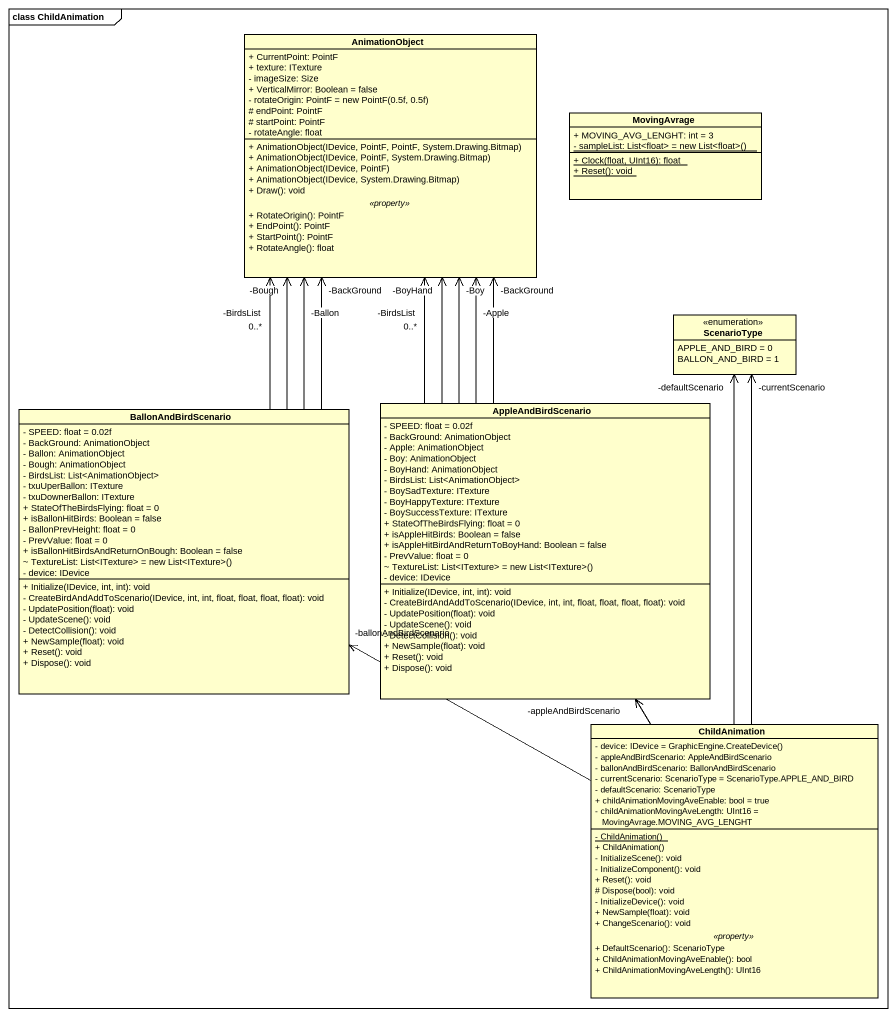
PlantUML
@startuml
mainframe class ChildAnimation
hide circle
hide empty members
skinparam classAttributeIconSize 0
class AnimationObject {
  + CurrentPoint: PointF
  + texture: ITexture
  - imageSize: Size
  + VerticalMirror: Boolean = false
  {field} - rotateOrigin: PointF = new PointF(0.5f, 0.5f)
  # endPoint: PointF
  # startPoint: PointF
  - rotateAngle: float
  --
  + AnimationObject(IDevice, PointF, PointF, System.Drawing.Bitmap)
  + AnimationObject(IDevice, PointF, System.Drawing.Bitmap)
  + AnimationObject(IDevice, PointF)
  + AnimationObject(IDevice, System.Drawing.Bitmap)
  + Draw(): void
  .. <<property>> ..
  + RotateOrigin(): PointF
  + EndPoint(): PointF
  + StartPoint(): PointF
  + RotateAngle(): float
}
class MovingAvrage {
  + MOVING_AVG_LENGHT: int = 3
  {static} {field} - sampleList: List<float> = new List<float>()
  {static} + Clock(float, UInt16): float
  {static} + Reset(): void
}
enum ScenarioType {
  APPLE_AND_BIRD = 0
  BALLON_AND_BIRD = 1
}
class AppleAndBirdScenario {
  - SPEED: float = 0.02f
  - BackGround: AnimationObject
  - Apple: AnimationObject
  - Boy: AnimationObject
  - BoyHand: AnimationObject
  - BirdsList: List<AnimationObject>
  - BoySadTexture: ITexture
  - BoyHappyTexture: ITexture
  - BoySuccessTexture: ITexture
  + StateOfTheBirdsFlying: float = 0
  + isAppleHitBirds: Boolean = false
  + isAppleHitBirdAndReturnToBoyHand: Boolean = false
  - PrevValue: float = 0
  {field} ~ TextureList: List<ITexture> = new List<ITexture>()
  - device: IDevice
  + Initialize(IDevice, int, int): void
  - CreateBirdAndAddToScenario(IDevice, int, int, float, float, float, float): void
  - UpdatePosition(float): void
  - UpdateScene(): void
  - DetectCollision(): void
  + NewSample(float): void
  + Reset(): void
  + Dispose(): void
}
class BallonAndBirdScenario {
  - SPEED: float = 0.02f
  - BackGround: AnimationObject
  - Ballon: AnimationObject
  - Bough: AnimationObject
  - BirdsList: List<AnimationObject>
  - txuUperBallon: ITexture
  - txuDownerBallon: ITexture
  + StateOfTheBirdsFlying: float = 0
  + isBallonHitBirds: Boolean = false
  - BallonPrevHeight: float = 0
  - PrevValue: float = 0
  + isBallonHitBirdsAndReturnOnBough: Boolean = false
  {field} ~ TextureList: List<ITexture> = new List<ITexture>()
  - device: IDevice
  + Initialize(IDevice, int, int): void
  - CreateBirdAndAddToScenario(IDevice, int, int, float, float, float, float): void
  - UpdatePosition(float): void
  - UpdateScene(): void
  - DetectCollision(): void
  + NewSample(float): void
  + Reset(): void
  + Dispose(): void
}
class ChildAnimation {
  {field} - device: IDevice = GraphicEngine.CreateDevice()
  - appleAndBirdScenario: AppleAndBirdScenario
  - ballonAndBirdScenario: BallonAndBirdScenario
  - currentScenario: ScenarioType = ScenarioType.APPLE_AND_BIRD
  - defaultScenario: ScenarioType
  + childAnimationMovingAveEnable: bool = true
  - childAnimationMovingAveLength: UInt16 = MovingAvrage.MOVING_AVG_LENGHT
  --
  {static} - ChildAnimation()
  + ChildAnimation()
  - InitializeScene(): void
  - InitializeComponent(): void
  + Reset(): void
  # Dispose(bool): void
  - InitializeDevice(): void
  + NewSample(float): void
  + ChangeScenario(): void
  .. <<property>> ..
  + DefaultScenario(): ScenarioType
  + ChildAnimationMovingAveEnable(): bool
  + ChildAnimationMovingAveLength(): UInt16
}
AppleAndBirdScenario -up-> "-BackGround" AnimationObject
AppleAndBirdScenario -up-> "-Apple" AnimationObject
AppleAndBirdScenario -up-> "-Boy" AnimationObject
AppleAndBirdScenario -up-> "-BoyHand" AnimationObject
AppleAndBirdScenario -up-> "-BirdsList\n0..*" AnimationObject
BallonAndBirdScenario -up-> "-BackGround" AnimationObject
BallonAndBirdScenario -up-> "-Ballon" AnimationObject
BallonAndBirdScenario -up-> "-Bough" AnimationObject
BallonAndBirdScenario -up-> "-BirdsList\n0..*" AnimationObject
ChildAnimation -up-> "-currentScenario" ScenarioType
ChildAnimation -up-> "-defaultScenario" ScenarioType
ChildAnimation -up-> "-appleAndBirdScenario" AppleAndBirdScenario
ChildAnimation -left-> "-ballonAndBirdScenario" BallonAndBirdScenario
@enduml
